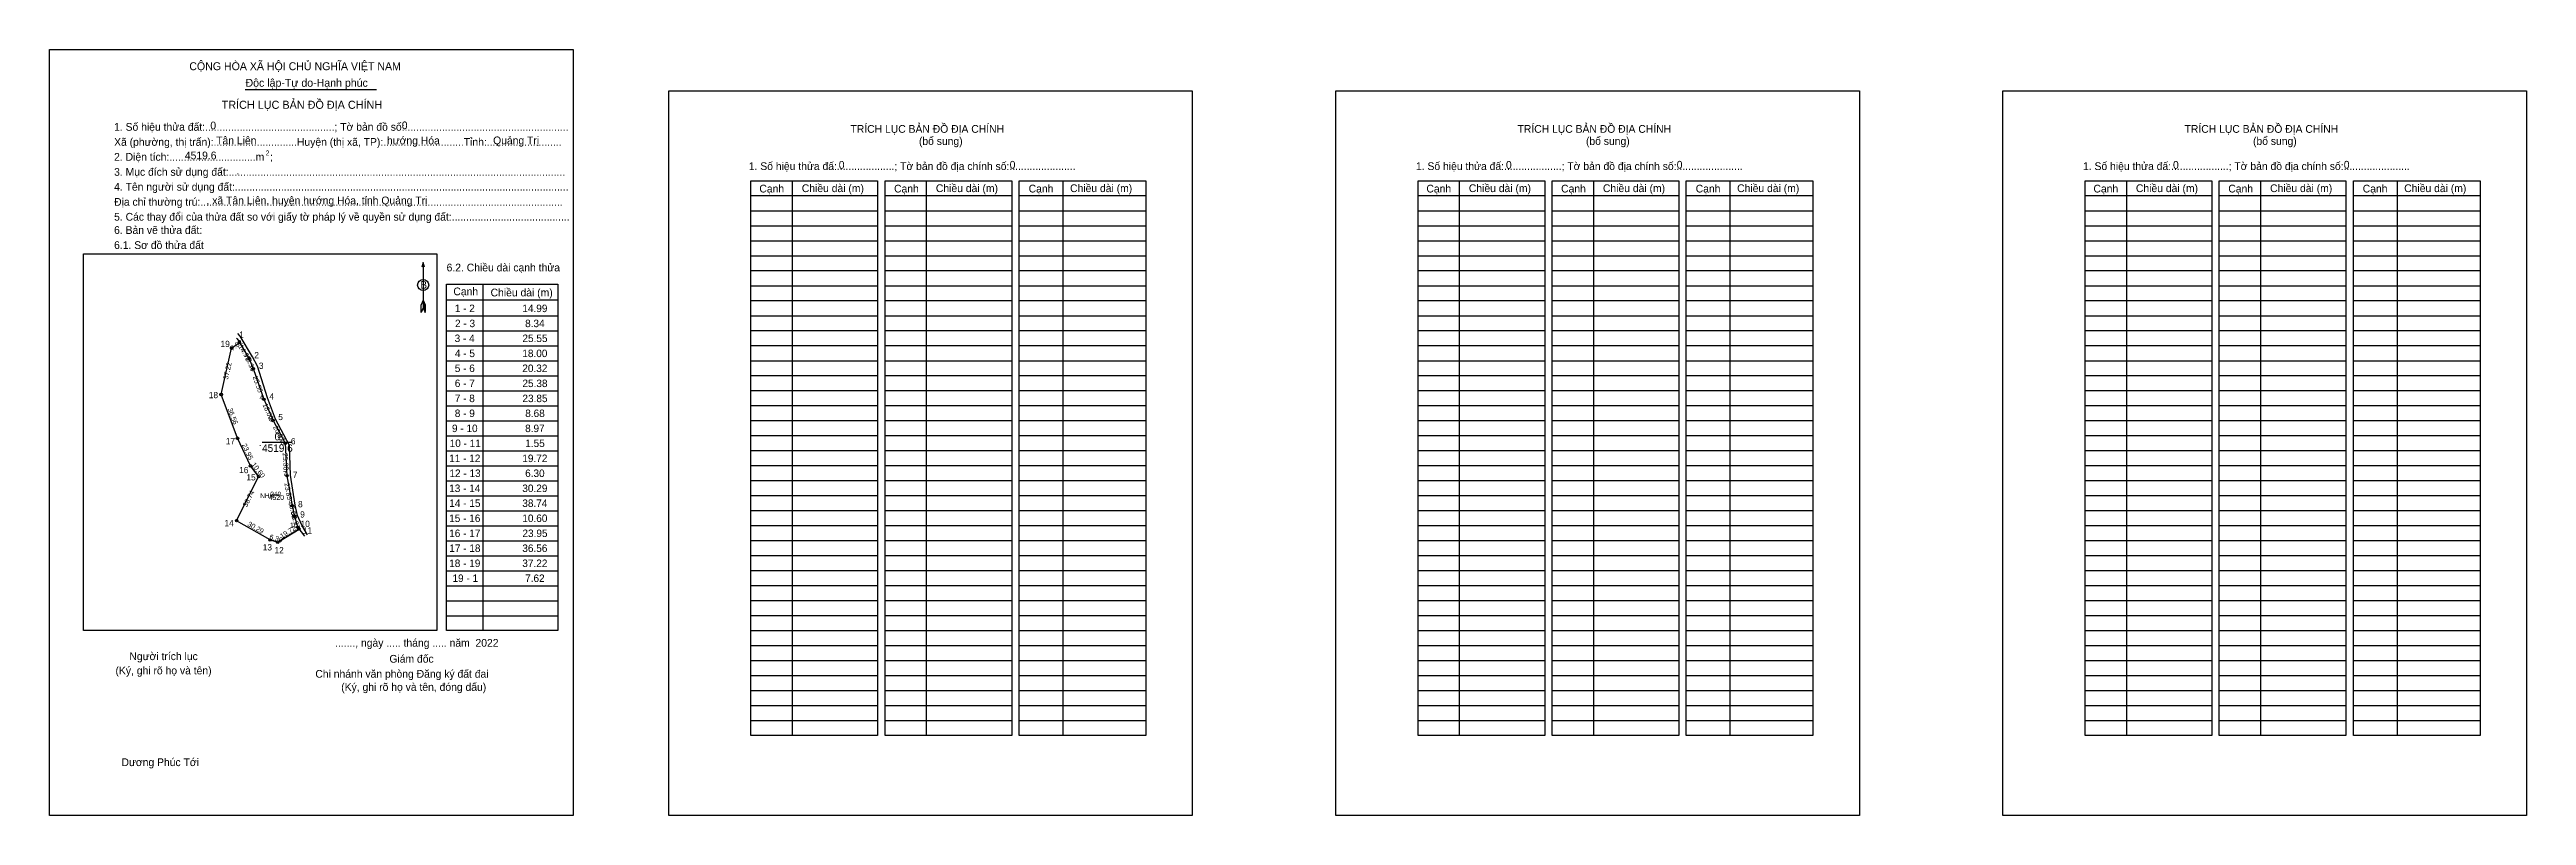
# Model space of a CAD drawing. Extents: x 548027 to 549971, y 1835289 to 1835890.
import ezdxf

# ---------------------------------------------------------------- set-up
doc = ezdxf.new("R2010")
doc.units = 0
for name, color, linetype in [('Level 1', 7, 'Continuous'), ('Level 10', 7, 'Continuous'), ('Level 11', 7, 'Continuous'), ('Level 13', 7, 'Continuous'), ('Level 2', 7, 'Continuous'), ('Level 23', 7, 'Continuous'), ('Level 36', 7, 'Continuous'), ('Level 52', 7, 'Continuous'), ('Level 6', 7, 'Continuous'), ('Level 63', 7, 'Continuous'), ('Level 9', 7, 'Continuous')]:
    doc.layers.add(name, color=color, linetype=linetype)

msp = doc.modelspace()

# ---------------------------------------------------------------- linework, layer by layer
at = {"layer": 'Level 1'}
for p, q in [((548027, 1835857.4), (548027, 1835857.4)), ((548512.9, 1835857.4), (548512.9, 1835857.4)), ((548609.8, 1835786.9), (548609.8, 1835352)), ((548715, 1835786.9), (548715, 1835352)), ((548822.2, 1835786.9), (548822.2, 1835352)), ((549133.2, 1835786.9), (549133.2, 1835352)), ((549238.4, 1835786.9), (549238.4, 1835352)), ((549345.6, 1835786.9), (549345.6, 1835352)), ((549656.6, 1835786.9), (549656.6, 1835352)), ((549761.9, 1835786.9), (549761.9, 1835352)), ((549869.1, 1835786.9), (549869.1, 1835352)), ((548577.4, 1835775.2), (548676.8, 1835775.2)), ((548682.7, 1835775.2), (548782, 1835775.2)), ((548787.9, 1835775.2), (548887.3, 1835775.2)), ((549100.9, 1835775.2), (549200.2, 1835775.2)), ((549206.1, 1835775.2), (549305.4, 1835775.2)), ((549311.3, 1835775.2), (549410.7, 1835775.2)), ((549624.3, 1835775.2), (549723.6, 1835775.2)), ((549729.5, 1835775.2), (549828.9, 1835775.2)), ((549834.8, 1835775.2), (549934.1, 1835775.2)), ((548577.4, 1835763.4), (548676.8, 1835763.4)), ((548577.4, 1835751.6), (548676.8, 1835751.6)), ((548682.7, 1835763.4), (548782, 1835763.4)), ((548682.7, 1835751.6), (548782, 1835751.6)), ((548787.9, 1835763.4), (548887.3, 1835763.4)), ((548787.9, 1835751.6), (548887.3, 1835751.6)), ((549100.9, 1835763.4), (549200.2, 1835763.4)), ((549100.9, 1835751.6), (549200.2, 1835751.6)), ((549206.1, 1835763.4), (549305.4, 1835763.4)), ((549206.1, 1835751.6), (549305.4, 1835751.6)), ((549311.3, 1835763.4), (549410.7, 1835763.4)), ((549311.3, 1835751.6), (549410.7, 1835751.6)), ((549624.3, 1835763.4), (549723.6, 1835763.4)), ((549624.3, 1835751.6), (549723.6, 1835751.6)), ((549729.5, 1835763.4), (549828.9, 1835763.4)), ((549729.5, 1835751.6), (549828.9, 1835751.6)), ((549834.8, 1835763.4), (549934.1, 1835763.4)), ((549834.8, 1835751.6), (549934.1, 1835751.6)), ((548053.7, 1835729.5), (548053.7, 1835729.5)), ((548577.4, 1835739.9), (548676.8, 1835739.9)), ((548577.4, 1835728.1), (548676.8, 1835728.1)), ((548682.7, 1835739.9), (548782, 1835739.9)), ((548682.7, 1835728.1), (548782, 1835728.1)), ((548787.9, 1835739.9), (548887.3, 1835739.9)), ((548787.9, 1835728.1), (548887.3, 1835728.1)), ((549100.9, 1835739.9), (549200.2, 1835739.9)), ((549100.9, 1835728.1), (549200.2, 1835728.1)), ((549206.1, 1835739.9), (549305.4, 1835739.9)), ((549206.1, 1835728.1), (549305.4, 1835728.1)), ((549311.3, 1835739.9), (549410.7, 1835739.9)), ((549311.3, 1835728.1), (549410.7, 1835728.1)), ((549624.3, 1835739.9), (549723.6, 1835739.9)), ((549624.3, 1835728.1), (549723.6, 1835728.1)), ((549729.5, 1835739.9), (549828.9, 1835739.9)), ((549729.5, 1835728.1), (549828.9, 1835728.1)), ((549834.8, 1835739.9), (549934.1, 1835739.9)), ((549834.8, 1835728.1), (549934.1, 1835728.1)), ((548320.2, 1835722.9), (548320.2, 1835687.3)), ((548338.6, 1835462.5), (548338.6, 1835705.8)), ((548366.9, 1835705.8), (548366.9, 1835434.1)), ((548425.8, 1835705.8), (548425.8, 1835462.5)), ((548577.4, 1835716.4), (548676.8, 1835716.4)), ((548682.7, 1835716.4), (548782, 1835716.4)), ((548787.9, 1835716.4), (548887.3, 1835716.4)), ((549100.9, 1835716.4), (549200.2, 1835716.4)), ((549206.1, 1835716.4), (549305.4, 1835716.4)), ((549311.3, 1835716.4), (549410.7, 1835716.4)), ((549624.3, 1835716.4), (549723.6, 1835716.4)), ((549729.5, 1835716.4), (549828.9, 1835716.4)), ((549834.8, 1835716.4), (549934.1, 1835716.4)), ((548318.6, 1835683.7), (548318.7, 1835689.6)), ((548320.2, 1835687.3), (548318.6, 1835683.7)), ((548320.2, 1835693.2), (548318.7, 1835689.6)), ((548320.2, 1835693.2), (548321.7, 1835689.6)), ((548320.2, 1835692.7), (548321.7, 1835689.1)), ((548320.2, 1835692.2), (548321.7, 1835688.6)), ((548320.2, 1835691.7), (548321.7, 1835688)), ((548320.2, 1835691.2), (548321.7, 1835687.5)), ((548320.2, 1835690.7), (548321.7, 1835687)), ((548320.2, 1835690.1), (548321.7, 1835686.4)), ((548320.2, 1835689.6), (548321.8, 1835685.9)), ((548320.2, 1835689.1), (548321.8, 1835685.4)), ((548320.2, 1835688.6), (548321.8, 1835684.9)), ((548320.2, 1835688.1), (548321.8, 1835684.3)), ((548320.2, 1835687.3), (548321.8, 1835683.7)), ((548321.8, 1835683.7), (548321.7, 1835689.6)), ((548338.6, 1835693.5), (548425.8, 1835693.5)), ((548577.4, 1835704.6), (548676.8, 1835704.6)), ((548577.4, 1835692.9), (548676.8, 1835692.9)), ((548682.7, 1835704.6), (548782, 1835704.6)), ((548682.7, 1835692.9), (548782, 1835692.9)), ((548787.9, 1835704.6), (548887.3, 1835704.6)), ((548787.9, 1835692.9), (548887.3, 1835692.9)), ((549100.9, 1835704.6), (549200.2, 1835704.6)), ((549100.9, 1835692.9), (549200.2, 1835692.9)), ((549206.1, 1835704.6), (549305.4, 1835704.6)), ((549206.1, 1835692.9), (549305.4, 1835692.9)), ((549311.3, 1835704.6), (549410.7, 1835704.6)), ((549311.3, 1835692.9), (549410.7, 1835692.9)), ((549624.3, 1835704.6), (549723.6, 1835704.6)), ((549624.3, 1835692.9), (549723.6, 1835692.9)), ((549729.5, 1835704.6), (549828.9, 1835704.6)), ((549729.5, 1835692.9), (549828.9, 1835692.9)), ((549834.8, 1835704.6), (549934.1, 1835704.6)), ((549834.8, 1835692.9), (549934.1, 1835692.9)), ((548338.6, 1835680.9), (548425.8, 1835680.9)), ((548338.6, 1835669.2), (548425.8, 1835669.2)), ((548577.4, 1835681.1), (548676.8, 1835681.1)), ((548577.4, 1835669.4), (548676.8, 1835669.4)), ((548682.7, 1835681.1), (548782, 1835681.1)), ((548682.7, 1835669.4), (548782, 1835669.4)), ((548787.9, 1835681.1), (548887.3, 1835681.1)), ((548787.9, 1835669.4), (548887.3, 1835669.4)), ((549100.9, 1835681.1), (549200.2, 1835681.1)), ((549100.9, 1835669.4), (549200.2, 1835669.4)), ((549206.1, 1835681.1), (549305.4, 1835681.1)), ((549206.1, 1835669.4), (549305.4, 1835669.4)), ((549311.3, 1835681.1), (549410.7, 1835681.1)), ((549311.3, 1835669.4), (549410.7, 1835669.4)), ((549624.3, 1835681.1), (549723.6, 1835681.1)), ((549624.3, 1835669.4), (549723.6, 1835669.4)), ((549729.5, 1835681.1), (549828.9, 1835681.1)), ((549729.5, 1835669.4), (549828.9, 1835669.4)), ((549834.8, 1835681.1), (549934.1, 1835681.1)), ((549834.8, 1835669.4), (549934.1, 1835669.4)), ((548338.6, 1835657.4), (548425.8, 1835657.4)), ((548577.4, 1835657.6), (548676.8, 1835657.6)), ((548682.7, 1835657.6), (548782, 1835657.6)), ((548787.9, 1835657.6), (548887.3, 1835657.6)), ((549100.9, 1835657.6), (549200.2, 1835657.6)), ((549206.1, 1835657.6), (549305.4, 1835657.6)), ((549311.3, 1835657.6), (549410.7, 1835657.6)), ((549624.3, 1835657.6), (549723.6, 1835657.6)), ((549729.5, 1835657.6), (549828.9, 1835657.6)), ((549834.8, 1835657.6), (549934.1, 1835657.6)), ((548338.6, 1835645.7), (548425.8, 1835645.7)), ((548338.6, 1835633.9), (548425.8, 1835633.9)), ((548577.4, 1835645.8), (548676.8, 1835645.8)), ((548577.4, 1835634.1), (548676.8, 1835634.1)), ((548682.7, 1835645.8), (548782, 1835645.8)), ((548682.7, 1835634.1), (548782, 1835634.1)), ((548787.9, 1835645.8), (548887.3, 1835645.8)), ((548787.9, 1835634.1), (548887.3, 1835634.1)), ((549100.9, 1835645.8), (549200.2, 1835645.8)), ((549100.9, 1835634.1), (549200.2, 1835634.1)), ((549206.1, 1835645.8), (549305.4, 1835645.8)), ((549206.1, 1835634.1), (549305.4, 1835634.1)), ((549311.3, 1835645.8), (549410.7, 1835645.8)), ((549311.3, 1835634.1), (549410.7, 1835634.1)), ((549624.3, 1835645.8), (549723.6, 1835645.8)), ((549624.3, 1835634.1), (549723.6, 1835634.1)), ((549729.5, 1835645.8), (549828.9, 1835645.8)), ((549729.5, 1835634.1), (549828.9, 1835634.1)), ((549834.8, 1835645.8), (549934.1, 1835645.8)), ((549834.8, 1835634.1), (549934.1, 1835634.1)), ((548338.6, 1835622.2), (548425.8, 1835622.2)), ((548338.6, 1835610.4), (548425.8, 1835610.4)), ((548577.4, 1835622.3), (548676.8, 1835622.3)), ((548577.4, 1835610.6), (548676.8, 1835610.6)), ((548682.7, 1835622.3), (548782, 1835622.3)), ((548682.7, 1835610.6), (548782, 1835610.6)), ((548787.9, 1835622.3), (548887.3, 1835622.3)), ((548787.9, 1835610.6), (548887.3, 1835610.6)), ((549100.9, 1835622.3), (549200.2, 1835622.3)), ((549100.9, 1835610.6), (549200.2, 1835610.6)), ((549206.1, 1835622.3), (549305.4, 1835622.3)), ((549206.1, 1835610.6), (549305.4, 1835610.6)), ((549311.3, 1835622.3), (549410.7, 1835622.3)), ((549311.3, 1835610.6), (549410.7, 1835610.6)), ((549624.3, 1835622.3), (549723.6, 1835622.3)), ((549624.3, 1835610.6), (549723.6, 1835610.6)), ((549729.5, 1835622.3), (549828.9, 1835622.3)), ((549729.5, 1835610.6), (549828.9, 1835610.6)), ((549834.8, 1835622.3), (549934.1, 1835622.3)), ((549834.8, 1835610.6), (549934.1, 1835610.6)), ((548338.6, 1835598.6), (548425.8, 1835598.6)), ((548577.4, 1835598.8), (548676.8, 1835598.8)), ((548682.7, 1835598.8), (548782, 1835598.8)), ((548787.9, 1835598.8), (548887.3, 1835598.8)), ((549100.9, 1835598.8), (549200.2, 1835598.8)), ((549206.1, 1835598.8), (549305.4, 1835598.8)), ((549311.3, 1835598.8), (549410.7, 1835598.8)), ((549624.3, 1835598.8), (549723.6, 1835598.8)), ((549729.5, 1835598.8), (549828.9, 1835598.8)), ((549834.8, 1835598.8), (549934.1, 1835598.8)), ((548338.6, 1835586.9), (548425.8, 1835586.9)), ((548338.6, 1835575.1), (548425.8, 1835575.1)), ((548577.4, 1835587.1), (548676.8, 1835587.1)), ((548577.4, 1835575.3), (548676.8, 1835575.3)), ((548682.7, 1835587.1), (548782, 1835587.1)), ((548682.7, 1835575.3), (548782, 1835575.3)), ((548787.9, 1835587.1), (548887.3, 1835587.1)), ((548787.9, 1835575.3), (548887.3, 1835575.3)), ((549100.9, 1835587.1), (549200.2, 1835587.1)), ((549100.9, 1835575.3), (549200.2, 1835575.3)), ((549206.1, 1835587.1), (549305.4, 1835587.1)), ((549206.1, 1835575.3), (549305.4, 1835575.3)), ((549311.3, 1835587.1), (549410.7, 1835587.1)), ((549311.3, 1835575.3), (549410.7, 1835575.3)), ((549624.3, 1835587.1), (549723.6, 1835587.1)), ((549624.3, 1835575.3), (549723.6, 1835575.3)), ((549729.5, 1835587.1), (549828.9, 1835587.1)), ((549729.5, 1835575.3), (549828.9, 1835575.3)), ((549834.8, 1835587.1), (549934.1, 1835587.1)), ((549834.8, 1835575.3), (549934.1, 1835575.3)), ((548338.6, 1835563.4), (548425.8, 1835563.4)), ((548338.6, 1835551.6), (548425.8, 1835551.6)), ((548577.4, 1835563.6), (548676.8, 1835563.6)), ((548577.4, 1835551.8), (548676.8, 1835551.8)), ((548682.7, 1835563.6), (548782, 1835563.6)), ((548682.7, 1835551.8), (548782, 1835551.8)), ((548787.9, 1835563.6), (548887.3, 1835563.6)), ((548787.9, 1835551.8), (548887.3, 1835551.8)), ((549100.9, 1835563.6), (549200.2, 1835563.6)), ((549100.9, 1835551.8), (549200.2, 1835551.8)), ((549206.1, 1835563.6), (549305.4, 1835563.6)), ((549206.1, 1835551.8), (549305.4, 1835551.8)), ((549311.3, 1835563.6), (549410.7, 1835563.6)), ((549311.3, 1835551.8), (549410.7, 1835551.8)), ((549624.3, 1835563.6), (549723.6, 1835563.6)), ((549624.3, 1835551.8), (549723.6, 1835551.8)), ((549729.5, 1835563.6), (549828.9, 1835563.6)), ((549729.5, 1835551.8), (549828.9, 1835551.8)), ((549834.8, 1835563.6), (549934.1, 1835563.6)), ((549834.8, 1835551.8), (549934.1, 1835551.8)), ((548338.6, 1835539.9), (548425.8, 1835539.9)), ((548577.4, 1835540), (548676.8, 1835540)), ((548682.7, 1835540), (548782, 1835540)), ((548787.9, 1835540), (548887.3, 1835540)), ((549100.9, 1835540), (549200.2, 1835540)), ((549206.1, 1835540), (549305.4, 1835540)), ((549311.3, 1835540), (549410.7, 1835540)), ((549624.3, 1835540), (549723.6, 1835540)), ((549729.5, 1835540), (549828.9, 1835540)), ((549834.8, 1835540), (549934.1, 1835540)), ((548338.6, 1835528.1), (548425.8, 1835528.1)), ((548338.6, 1835516.4), (548425.8, 1835516.4)), ((548577.4, 1835528.3), (548676.8, 1835528.3)), ((548577.4, 1835516.5), (548676.8, 1835516.5)), ((548682.7, 1835528.3), (548782, 1835528.3)), ((548682.7, 1835516.5), (548782, 1835516.5)), ((548787.9, 1835528.3), (548887.3, 1835528.3)), ((548787.9, 1835516.5), (548887.3, 1835516.5)), ((549100.9, 1835528.3), (549200.2, 1835528.3)), ((549100.9, 1835516.5), (549200.2, 1835516.5)), ((549206.1, 1835528.3), (549305.4, 1835528.3)), ((549206.1, 1835516.5), (549305.4, 1835516.5)), ((549311.3, 1835528.3), (549410.7, 1835528.3)), ((549311.3, 1835516.5), (549410.7, 1835516.5)), ((549624.3, 1835528.3), (549723.6, 1835528.3)), ((549624.3, 1835516.5), (549723.6, 1835516.5)), ((549729.5, 1835528.3), (549828.9, 1835528.3)), ((549729.5, 1835516.5), (549828.9, 1835516.5)), ((549834.8, 1835528.3), (549934.1, 1835528.3)), ((549834.8, 1835516.5), (549934.1, 1835516.5)), ((548338.6, 1835504.6), (548425.8, 1835504.6)), ((548338.6, 1835492.8), (548425.8, 1835492.8)), ((548577.4, 1835504.8), (548676.8, 1835504.8)), ((548577.4, 1835493), (548676.8, 1835493)), ((548682.7, 1835504.8), (548782, 1835504.8)), ((548682.7, 1835493), (548782, 1835493)), ((548787.9, 1835504.8), (548887.3, 1835504.8)), ((548787.9, 1835493), (548887.3, 1835493)), ((549100.9, 1835504.8), (549200.2, 1835504.8)), ((549100.9, 1835493), (549200.2, 1835493)), ((549206.1, 1835504.8), (549305.4, 1835504.8)), ((549206.1, 1835493), (549305.4, 1835493)), ((549311.3, 1835504.8), (549410.7, 1835504.8)), ((549311.3, 1835493), (549410.7, 1835493)), ((549624.3, 1835504.8), (549723.6, 1835504.8)), ((549624.3, 1835493), (549723.6, 1835493)), ((549729.5, 1835504.8), (549828.9, 1835504.8)), ((549729.5, 1835493), (549828.9, 1835493)), ((549834.8, 1835504.8), (549934.1, 1835504.8)), ((549834.8, 1835493), (549934.1, 1835493)), ((548338.6, 1835481.1), (548425.8, 1835481.1)), ((548577.4, 1835481.3), (548676.8, 1835481.3)), ((548682.7, 1835481.3), (548782, 1835481.3)), ((548787.9, 1835481.3), (548887.3, 1835481.3)), ((549100.9, 1835481.3), (549200.2, 1835481.3)), ((549206.1, 1835481.3), (549305.4, 1835481.3)), ((549311.3, 1835481.3), (549410.7, 1835481.3)), ((549624.3, 1835481.3), (549723.6, 1835481.3)), ((549729.5, 1835481.3), (549828.9, 1835481.3)), ((549834.8, 1835481.3), (549934.1, 1835481.3)), ((548338.6, 1835469.3), (548425.8, 1835469.3)), ((548338.6, 1835457.6), (548425.8, 1835457.6)), ((548577.4, 1835469.5), (548676.8, 1835469.5)), ((548577.4, 1835457.8), (548676.8, 1835457.8)), ((548682.7, 1835469.5), (548782, 1835469.5)), ((548682.7, 1835457.8), (548782, 1835457.8)), ((548787.9, 1835469.5), (548887.3, 1835469.5)), ((548787.9, 1835457.8), (548887.3, 1835457.8)), ((549100.9, 1835469.5), (549200.2, 1835469.5)), ((549100.9, 1835457.8), (549200.2, 1835457.8)), ((549206.1, 1835469.5), (549305.4, 1835469.5)), ((549206.1, 1835457.8), (549305.4, 1835457.8)), ((549311.3, 1835469.5), (549410.7, 1835469.5)), ((549311.3, 1835457.8), (549410.7, 1835457.8)), ((549624.3, 1835469.5), (549723.6, 1835469.5)), ((549624.3, 1835457.8), (549723.6, 1835457.8)), ((549729.5, 1835469.5), (549828.9, 1835469.5)), ((549729.5, 1835457.8), (549828.9, 1835457.8)), ((549834.8, 1835469.5), (549934.1, 1835469.5)), ((549834.8, 1835457.8), (549934.1, 1835457.8)), ((548330.8, 1835434.1), (548330.8, 1835434.1)), ((548338.6, 1835445.8), (548425.8, 1835445.8)), ((548577.4, 1835446), (548676.8, 1835446)), ((548577.4, 1835434.2), (548676.8, 1835434.2)), ((548682.7, 1835446), (548782, 1835446)), ((548682.7, 1835434.2), (548782, 1835434.2)), ((548787.9, 1835446), (548887.3, 1835446)), ((548787.9, 1835434.2), (548887.3, 1835434.2)), ((549100.9, 1835446), (549200.2, 1835446)), ((549100.9, 1835434.2), (549200.2, 1835434.2)), ((549206.1, 1835446), (549305.4, 1835446)), ((549206.1, 1835434.2), (549305.4, 1835434.2)), ((549311.3, 1835446), (549410.7, 1835446)), ((549311.3, 1835434.2), (549410.7, 1835434.2)), ((549624.3, 1835446), (549723.6, 1835446)), ((549624.3, 1835434.2), (549723.6, 1835434.2)), ((549729.5, 1835446), (549828.9, 1835446)), ((549729.5, 1835434.2), (549828.9, 1835434.2)), ((549834.8, 1835446), (549934.1, 1835446)), ((549834.8, 1835434.2), (549934.1, 1835434.2)), ((548577.4, 1835422.5), (548676.8, 1835422.5)), ((548682.7, 1835422.5), (548782, 1835422.5)), ((548787.9, 1835422.5), (548887.3, 1835422.5)), ((549100.9, 1835422.5), (549200.2, 1835422.5)), ((549206.1, 1835422.5), (549305.4, 1835422.5)), ((549311.3, 1835422.5), (549410.7, 1835422.5)), ((549624.3, 1835422.5), (549723.6, 1835422.5)), ((549729.5, 1835422.5), (549828.9, 1835422.5)), ((549834.8, 1835422.5), (549934.1, 1835422.5)), ((548577.4, 1835410.7), (548676.8, 1835410.7)), ((548577.4, 1835399), (548676.8, 1835399)), ((548682.7, 1835410.7), (548782, 1835410.7)), ((548682.7, 1835399), (548782, 1835399)), ((548787.9, 1835410.7), (548887.3, 1835410.7)), ((548787.9, 1835399), (548887.3, 1835399)), ((549100.9, 1835410.7), (549200.2, 1835410.7)), ((549100.9, 1835399), (549200.2, 1835399)), ((549206.1, 1835410.7), (549305.4, 1835410.7)), ((549206.1, 1835399), (549305.4, 1835399)), ((549311.3, 1835410.7), (549410.7, 1835410.7)), ((549311.3, 1835399), (549410.7, 1835399)), ((549624.3, 1835410.7), (549723.6, 1835410.7)), ((549624.3, 1835399), (549723.6, 1835399)), ((549729.5, 1835410.7), (549828.9, 1835410.7)), ((549729.5, 1835399), (549828.9, 1835399)), ((549834.8, 1835410.7), (549934.1, 1835410.7)), ((549834.8, 1835399), (549934.1, 1835399)), ((548577.4, 1835387.2), (548676.8, 1835387.2)), ((548577.4, 1835375.5), (548676.8, 1835375.5)), ((548682.7, 1835387.2), (548782, 1835387.2)), ((548682.7, 1835375.5), (548782, 1835375.5)), ((548787.9, 1835387.2), (548887.3, 1835387.2)), ((548787.9, 1835375.5), (548887.3, 1835375.5)), ((549100.9, 1835387.2), (549200.2, 1835387.2)), ((549100.9, 1835375.5), (549200.2, 1835375.5)), ((549206.1, 1835387.2), (549305.4, 1835387.2)), ((549206.1, 1835375.5), (549305.4, 1835375.5)), ((549311.3, 1835387.2), (549410.7, 1835387.2)), ((549311.3, 1835375.5), (549410.7, 1835375.5)), ((549624.3, 1835387.2), (549723.6, 1835387.2)), ((549624.3, 1835375.5), (549723.6, 1835375.5)), ((549729.5, 1835387.2), (549828.9, 1835387.2)), ((549729.5, 1835375.5), (549828.9, 1835375.5)), ((549834.8, 1835387.2), (549934.1, 1835387.2)), ((549834.8, 1835375.5), (549934.1, 1835375.5)), ((548577.4, 1835363.7), (548676.8, 1835363.7)), ((548682.7, 1835363.7), (548782, 1835363.7)), ((548787.9, 1835363.7), (548887.3, 1835363.7)), ((549100.9, 1835363.7), (549200.2, 1835363.7)), ((549206.1, 1835363.7), (549305.4, 1835363.7)), ((549311.3, 1835363.7), (549410.7, 1835363.7)), ((549624.3, 1835363.7), (549723.6, 1835363.7)), ((549729.5, 1835363.7), (549828.9, 1835363.7)), ((549834.8, 1835363.7), (549934.1, 1835363.7)), ((548437.8, 1835289.2), (548437.8, 1835289.2)), ((548923.7, 1835289.2), (548923.7, 1835289.2))]:
    msp.add_line(p, q, dxfattribs=at)
for points in [[(548577.4, 1835786.9), (548676.8, 1835786.9), (548676.8, 1835352), (548577.4, 1835352)], [(548682.7, 1835786.9), (548782, 1835786.9), (548782, 1835352), (548682.7, 1835352)], [(548787.9, 1835786.9), (548887.3, 1835786.9), (548887.3, 1835352), (548787.9, 1835352)], [(549100.9, 1835786.9), (549200.2, 1835786.9), (549200.2, 1835352), (549100.9, 1835352)], [(549206.1, 1835786.9), (549305.4, 1835786.9), (549305.4, 1835352), (549206.1, 1835352)], [(549311.3, 1835786.9), (549410.7, 1835786.9), (549410.7, 1835352), (549311.3, 1835352)], [(549624.3, 1835786.9), (549723.6, 1835786.9), (549723.6, 1835352), (549624.3, 1835352)], [(549729.5, 1835786.9), (549828.9, 1835786.9), (549828.9, 1835352), (549729.5, 1835352)], [(549834.8, 1835786.9), (549934.1, 1835786.9), (549934.1, 1835352), (549834.8, 1835352)], [(548053.7, 1835729.5), (548330.8, 1835729.5), (548330.8, 1835434.1), (548053.7, 1835434.1)], [(548338.6, 1835705.8), (548425.8, 1835705.8), (548425.8, 1835434.1), (548338.6, 1835434.1)]]:
    msp.add_lwpolyline(points, close=True, dxfattribs=at)
msp.add_lwpolyline([(548321.2, 1835719.1), (548320.2, 1835722.9), (548319.2, 1835719.1)], dxfattribs=at)
msp.add_circle((548320.2, 1835705.1), 4.34, dxfattribs=at)
at = {"layer": 'Level 10'}
msp.add_lwpolyline([(548176, 1835660.1), (548183.8, 1835647.3), (548186.9, 1835639.6), (548195.3, 1835615.5), (548202.4, 1835598.9), (548212, 1835581), (548213.3, 1835555.6), (548217.4, 1835532.2), (548219.3, 1835523.7), (548221.9, 1835515.1), (548222.8, 1835513.8), (548206.1, 1835503.4), (548200.1, 1835505.2), (548173.8, 1835520.3), (548191.1, 1835554.9), (548184.7, 1835563.3), (548174.5, 1835585), (548161.7, 1835619.3), (548169.9, 1835655.6)], close=True, dxfattribs=at)
at = {"layer": 'Level 11'}
for centre in [(548169.9, 1835655.6), (548176, 1835660.1), (548176, 1835660.1), (548183.8, 1835647.3), (548186.9, 1835639.6), (548161.7, 1835619.3), (548195.3, 1835615.5), (548202.4, 1835598.9), (548174.5, 1835585), (548212, 1835581), (548184.7, 1835563.3), (548191.1, 1835554.9), (548213.3, 1835555.6), (548217.4, 1835532.2), (548173.8, 1835520.3), (548219.3, 1835523.7), (548221.9, 1835515.1), (548222.8, 1835513.8), (548200.1, 1835505.2), (548206.1, 1835503.4)]:
    msp.add_circle(centre, 0.98, dxfattribs=at)
at = {"layer": 'Level 13'}
msp.add_line((548180.6, 1835858.5), (548283.5, 1835858.5), dxfattribs=at)
at = {"layer": 'Level 2'}
for points in [[(548027, 1835889.8), (548437.8, 1835889.8), (548437.8, 1835289.2), (548027, 1835289.2)], [(548512.9, 1835857.4), (548923.7, 1835857.4), (548923.7, 1835289.2), (548512.9, 1835289.2)], [(549036.3, 1835857.4), (549447.1, 1835857.4), (549447.1, 1835289.2), (549036.3, 1835289.2)], [(549559.8, 1835857.4), (549970.5, 1835857.4), (549970.5, 1835289.2), (549559.8, 1835289.2)]]:
    msp.add_lwpolyline(points, close=True, dxfattribs=at)
at = {"layer": 'Level 23'}
for points in [[(548229.5, 1835509.2), (548224.9, 1835516.7), (548221.7, 1835524.3), (548219.7, 1835532.6), (548216.2, 1835556.1), (548215.3, 1835579.3), (548204.4, 1835599.9), (548198, 1835616.6), (548190.2, 1835641.6), (548186.4, 1835648.9), (548176.6, 1835665.1), (548174.9, 1835667)], [(548173.8, 1835663.4), (548174.3, 1835663), (548175.5, 1835661), (548183.8, 1835647.3), (548186.9, 1835639.6), (548195.3, 1835615.5), (548202.4, 1835598.9), (548212, 1835581), (548213.3, 1835555.6), (548217.4, 1835532.2), (548219.3, 1835523.7), (548221.9, 1835515.1), (548227, 1835508.1)]]:
    msp.add_lwpolyline(points, dxfattribs=at)
at = {"layer": 'Level 36'}
for p, q in [((548184.7, 1835563.3), (548191.1, 1835554.9)), ((548206.1, 1835503.4), (548222.8, 1835513.8)), ((548200.1, 1835505.2), (548206.1, 1835503.4))]:
    msp.add_line(p, q, dxfattribs=at)
at = {"layer": 'Level 63'}
msp.add_line((548201.3, 1835540.7), (548206.4, 1835540.7), dxfattribs=at)
at = {"layer": 'Level 9'}
msp.add_line((548193.8, 1835581.8), (548217.4, 1835581.8), dxfattribs=at)

# ---------------------------------------------------------------- texts
at = {"layer": 'Level 1'}
for s, height, p in [('TRÍCH LỤC BẢN ĐỒ ĐỊA CHÍNH', 6.348, (548162.1, 1835843.3)), ('1. Số hiệu thửa đất:.............................................; Tờ bản đồ số:.........................................................', 6.0737, (548077.7, 1835826.1)), ('TRÍCH LỤC BẢN ĐỒ ĐỊA CHÍNH', 6.074, (548655.5, 1835824.5)), ('(bổ sung)', 6.07, (548709.2, 1835815)), ('TRÍCH LỤC BẢN ĐỒ ĐỊA CHÍNH', 6.074, (549178.9, 1835824.5)), ('(bổ sung)', 6.07, (549232.6, 1835815)), ('TRÍCH LỤC BẢN ĐỒ ĐỊA CHÍNH', 6.074, (549702.3, 1835824.5)), ('(bổ sung)', 6.07, (549756, 1835815)), ('Xã (phường, thị trấn):.............................Huyện (thị xã, TP):............................Tỉnh:..........................', 6.0737, (548077.7, 1835814.3)), ('2. Diện tích:..............................m  ;', 6.074, (548077.7, 1835802.6)), ('2', 3.92, (548196.6, 1835806.7)), ('4. Tên người sử dụng đất:....................................................................................................................', 6.0737, (548077.7, 1835779.1)), ('3. Mục đích sử dụng đất:.....................................................................................................................', 6.0737, (548077.7, 1835790.8)), ('1. Số hiệu thửa đấ:....................; Tờ bản đồ địa chính số:.......................', 6.074, (548575.7, 1835795.3)), ('Cạnh', 6.07, (548584, 1835777.7)), ('Chiều dài (m)', 6.074, (548617.3, 1835778)), ('Cạnh', 6.07, (548689.7, 1835777.7)), ('Chiều dài (m)', 6.074, (548722.5, 1835778)), ('Cạnh', 6.07, (548795.3, 1835777.7)), ('Chiều dài (m)', 6.074, (548827.8, 1835778)), ('1. Số hiệu thửa đấ:....................; Tờ bản đồ địa chính số:.......................', 6.074, (549099.2, 1835795.3)), ('Cạnh', 6.07, (549107.4, 1835777.7)), ('Chiều dài (m)', 6.074, (549140.7, 1835778)), ('Cạnh', 6.07, (549213.1, 1835777.7)), ('Chiều dài (m)', 6.074, (549245.9, 1835778)), ('Cạnh', 6.07, (549318.7, 1835777.7)), ('Chiều dài (m)', 6.074, (549351.2, 1835778)), ('1. Số hiệu thửa đấ:....................; Tờ bản đồ địa chính số:.......................', 6.074, (549622.6, 1835795.3)), ('Cạnh', 6.07, (549630.8, 1835777.7)), ('Chiều dài (m)', 6.074, (549664.1, 1835778)), ('Cạnh', 6.07, (549736.6, 1835777.7)), ('Chiều dài (m)', 6.074, (549769.4, 1835778)), ('Cạnh', 6.07, (549842.1, 1835777.7)), ('Chiều dài (m)', 6.074, (549874.6, 1835778)), ('Địa chỉ thường trú:..............................................................................................................................', 6.0737, (548077.7, 1835767.3)), ('5. Các thay đổi của thửa đất so với giấy tờ pháp lý về quyền sử dụng đất:.........................................', 6.0737, (548077.7, 1835755.6)), ('6. Bản vẽ thửa đất:', 6.074, (548077.7, 1835745.2)), ('6.1. Sơ đồ thửa đất', 6.074, (548077.7, 1835733.4)), ('B', 5.88, (548318, 1835702.3)), ('6.2. Chiều dài cạnh thửa', 6.074, (548338.6, 1835715.8)), ('Cạnh', 6.07, (548343.9, 1835697.1)), ('Chiều dài (m)', 6.074, (548373.1, 1835696.2)), ('NHK', 3.66, (548192.4, 1835538)), ('4520', 3.92, (548199, 1835536.6)), ('249', 3.66, (548200.3, 1835539.4)), ('Người trích lục', 6.074, (548089.7, 1835411)), ('......., ngày ..... tháng ..... năm  2022', 6.074, (548251.1, 1835421.5)), ('Giám đốc', 6.07, (548293.7, 1835409)), ('(Ký, ghi rõ họ và tên)', 6.074, (548078.8, 1835399.8)), ('Chi nhánh văn phòng Đăng ký đất đai ', 6.074, (548235.6, 1835397.2)), ('(Ký, ghi rõ họ và tên, đóng dấu)', 6.074, (548255.9, 1835386.9)), ('Dương Phúc Tới', 6.074, (548083.5, 1835327.9))]:
    msp.add_text(s, height=height, dxfattribs=at).set_placement(p)
at = {"layer": 'Level 13'}
for s, height, p in [('CỘNG HÒA XÃ HỘI CHỦ NGHĨA VIỆT NAM', 6.207, (548136.7, 1835873.6)), ('Độc lập-Tự do-Hạnh phúc', 6.207, (548180.8, 1835860.6)), ('0', 5.88, (548203.6, 1835583.3)), ('.', 5.88, (548191.1, 1835578.8)), ('4519.6', 5.88, (548193.8, 1835574.3))]:
    msp.add_text(s, height=height, dxfattribs=at).set_placement(p)
at = {"layer": 'Level 52'}
for s, p in [('1 - 2', (548345, 1835683.9)), ('14.99', (548398, 1835683.9)), ('3 - 4', (548344.9, 1835660.4)), ('2 - 3', (548345.2, 1835672.1)), ('25.55', (548398.1, 1835660.4)), ('8.34', (548400.2, 1835672.1)), ('4 - 5', (548345.1, 1835648.6)), ('18.00', (548398, 1835648.6)), ('5 - 6', (548345, 1835636.9)), ('6 - 7', (548345, 1835625.1)), ('20.32', (548398, 1835636.9)), ('25.38', (548398.1, 1835625.1)), ('7 - 8', (548345, 1835613.3)), ('23.85', (548398.1, 1835613.3)), ('9 - 10', (548342.8, 1835589.8)), ('8 - 9', (548345, 1835601.6)), ('8.97', (548400.2, 1835589.8)), ('8.68', (548400.3, 1835601.6)), ('11 - 12', (548340.6, 1835566.3)), ('10 - 11', (548341, 1835578.1)), ('19.72', (548398, 1835566.3)), ('1.55', (548400.3, 1835578.1)), ('12 - 13', (548340.8, 1835554.6)), ('6.30', (548400.2, 1835554.6)), ('13 - 14', (548340.6, 1835542.8)), ('14 - 15', (548340.7, 1835531.1)), ('30.29', (548398, 1835542.8)), ('38.74', (548398, 1835531.1)), ('15 - 16', (548340.6, 1835519.3)), ('16 - 17', (548340.6, 1835507.5)), ('23.95', (548398.1, 1835507.5)), ('10.60', (548398, 1835519.3)), ('17 - 18', (548340.7, 1835495.8)), ('36.56', (548398, 1835495.8)), ('18 - 19', (548340.6, 1835484)), ('19 - 1', (548343.2, 1835472.3)), ('37.22', (548398, 1835484)), ('7.62', (548400.2, 1835472.3))]:
    msp.add_text(s, height=5.88, dxfattribs=at).set_placement(p)
at = {"layer": 'Level 6'}
for s, height, p in [('0', 6.07, (548153.2, 1835827.2)), ('Tân Liên', 6.07, (548157.8, 1835815.5)), ('hướng Hóa', 6.07, (548291.8, 1835815.4)), ('0', 6.07, (548303.4, 1835827.3)), ('Quảng Trị', 6.07, (548375.1, 1835815.5)), ('4519.6', 6.07, (548133.2, 1835803.7)), ('0', 6.07, (548646.3, 1835796.3)), ('0', 6.07, (548780.4, 1835796.4)), ('0', 6.07, (549169.8, 1835796.3)), ('0', 6.07, (549303.8, 1835796.4)), ('0', 6.07, (549693.2, 1835796.3)), ('0', 6.07, (549827.2, 1835796.4)), ('.', 6.07, (548173.6, 1835791.8)), (', xã Tân Liên, huyện hướng Hóa, tỉnh Quảng Trị', 6.074, (548150.2, 1835768.4))]:
    msp.add_text(s, height=height, dxfattribs=at).set_placement(p)
at = {"layer": 'Level 63'}
for s, rotation, p in [('7.62', 36.8398, (548170.5, 1835653.2)), ('14.99', 301.0817, (548175, 1835656.9)), ('8.34', 292.4772, (548181.2, 1835646.7)), ('37.22', 77.2558, (548167, 1835630.8)), ('25.55', 289.1937, (548186.4, 1835633.1)), ('36.56', 290.512, (548166.6, 1835608)), ('18.00', 293.1317, (548194.1, 1835611.4)), ('20.32', 298.0907, (548202.1, 1835593.7)), ('23.95', 295.0993, (548177.8, 1835579.8)), ('25.38', 273.0496, (548210, 1835573.3)), ('10.60', 307.562, (548185.2, 1835564.2)), ('23.85', 279.9245, (548211.3, 1835549.6)), ('38.74', 63.4085, (548181.9, 1835530.7)), ('8.68', 282.3713, (548215.2, 1835532)), ('30.29', 330.1003, (548182, 1835516.6)), ('19.72', 31.9653, (548209.4, 1835506.2)), ('8.97', 286.9195, (548216.9, 1835523.6)), ('6.30', 343.4052, (548199.2, 1835506))]:
    msp.add_text(s, height=3.92, rotation=rotation, dxfattribs=at).set_placement(p)
for s, p in [(' 2', (548178.9, 1835646.2)), (' 3', (548182.8, 1835637.9)), (' 4', (548190.2, 1835615)), (' 5', (548197.6, 1835598.3)), (' 6', (548206.7, 1835579.9)), (' 7', (548208.6, 1835555.3)), (' 8', (548213, 1835532.2)), (' 10', (548214.2, 1835514.9)), (' 9', (548215, 1835523.1))]:
    msp.add_text(s, height=3.92, dxfattribs=at).set_placement(p)
at = {"layer": 'Level 9'}
for s, p in [('1', (548175.9, 1835663.8)), ('19', (548161.2, 1835656.5)), ('2', (548187.7, 1835647.7)), ('3', (548191.3, 1835639.4)), ('18', (548152, 1835616.4)), ('4', (548199.5, 1835615.3)), ('5', (548206.5, 1835599.2)), ('17', (548165.3, 1835580.2)), ('6', (548216.4, 1835580.2)), ('16', (548175.8, 1835557.6)), ('15', (548181.5, 1835551.9)), ('7', (548217.9, 1835553.9)), ('8', (548222, 1835530.9)), ('14', (548164.3, 1835516)), ('9', (548223.7, 1835522.8)), ('10', (548224, 1835515.4)), ('11', (548225.8, 1835510.2)), ('13', (548194.3, 1835497)), ('12', (548203.5, 1835494.7))]:
    msp.add_text(s, height=4.9, dxfattribs=at).set_placement(p)

doc.saveas('drawing.dxf')
